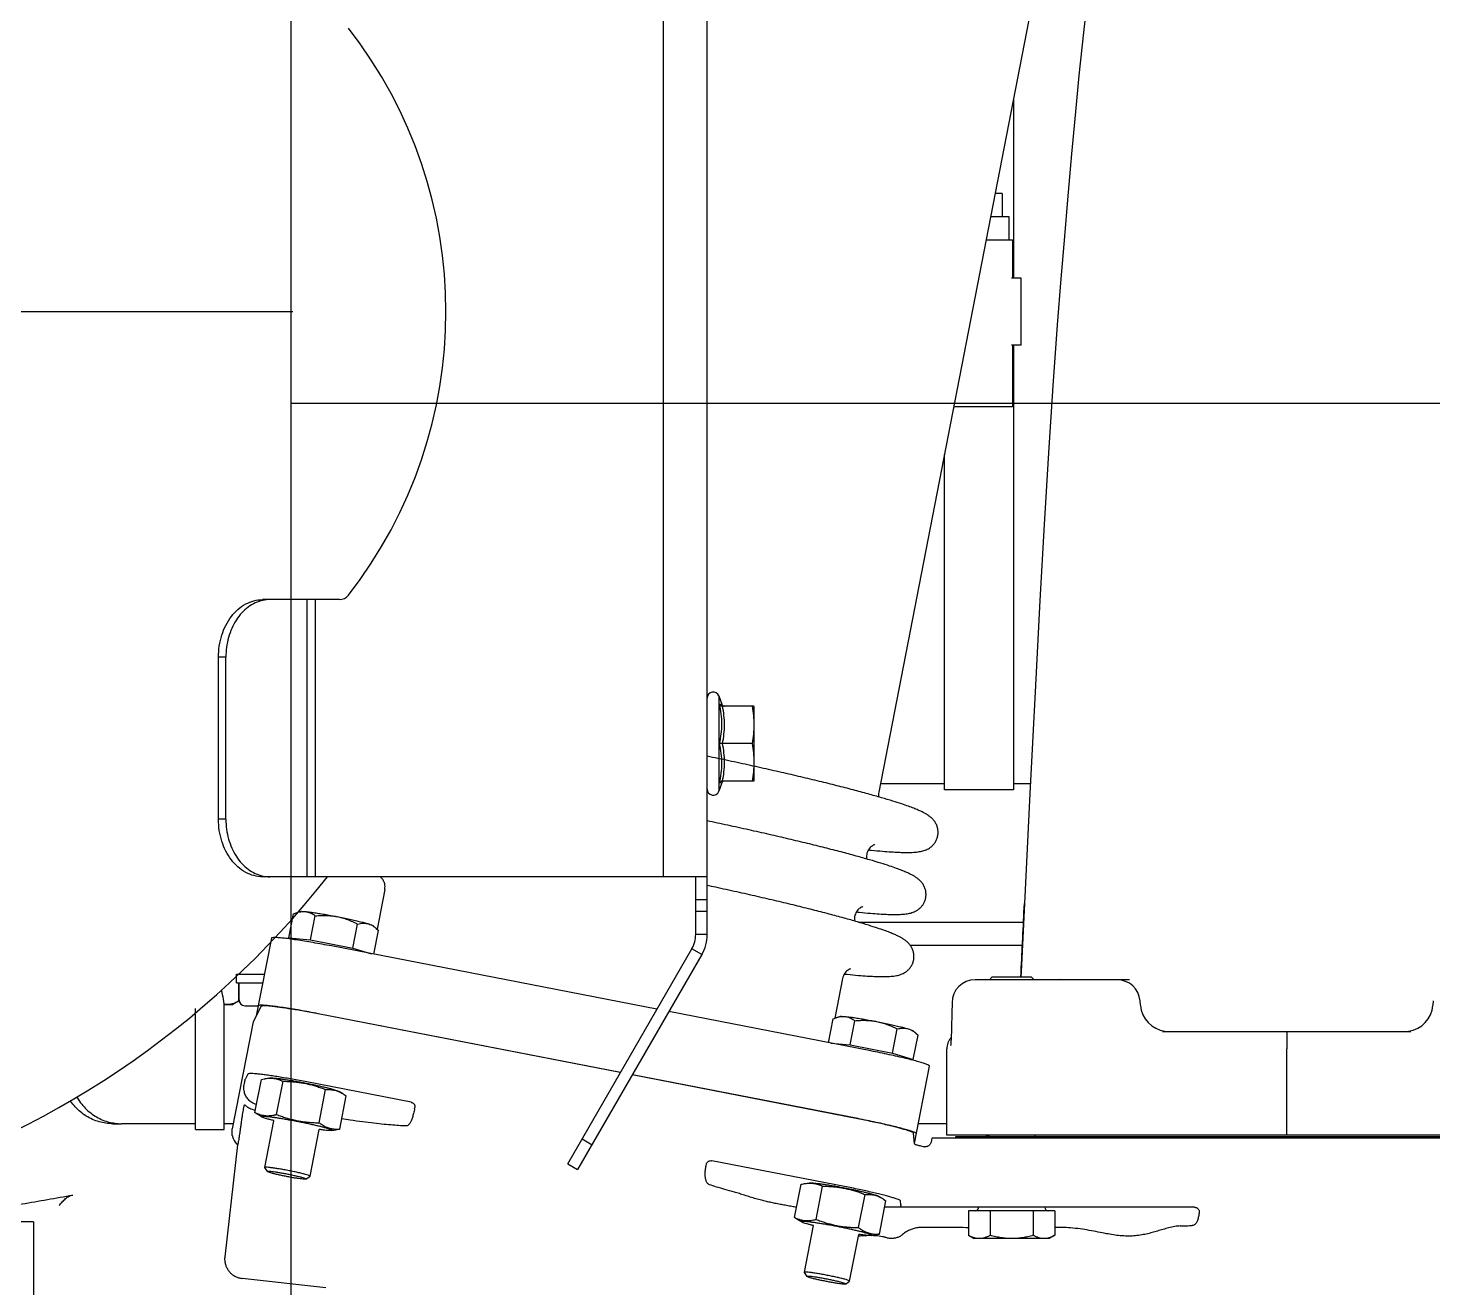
# Model space of a CAD drawing. Header units: millimetres. Extents: x 156850 to 204135, y 56350 to 74150.
# Drawn here: x 158004.4 to 158248.3, y 61328.5 to 61547.2 of the extents above; entities that cross this region are included whole.
import ezdxf

# ---------------------------------------------------------------- set-up
doc = ezdxf.new("R2010")
doc.units = ezdxf.units.MM
doc.header["$LTSCALE"] = 150
doc.linetypes.add('X-2F-PLAN$0$CENTER', pattern=[2, 1.25, -0.25, 0.25, -0.25])
doc.layers.add('-----33 Equipment', color=5, linetype='Continuous')

# ---------------------------------------------------------------- blocks, each defined once
blk = doc.blocks.new('X-2F-PLAN$0$filter_oben')
at = {"color": 0, "linetype": 'Continuous'}
for p, q in [((1854.13, 6687.09), (1854.13, 6688.38)), ((1854.13, 6688.38), (1882.26, 6688.38)), ((1882.26, 6687.09), (1882.26, 6688.38)), ((1854.13, 6687.09), (1882.26, 6687.09)), ((1844.13, 6603.5), (1844.13, 6680.72)), ((1892.26, 6667.39), (1892.26, 6680.72)), ((1892.26, 6673.04), (1844.13, 6673.04)), ((1892.26, 6671.58), (1844.13, 6671.58)), ((1794.29, 6627.73), (1793.29, 6626)), ((1794.29, 6627.73), (1831.63, 6606.17)), ((1830.63, 6604.44), (1793.29, 6626)), ((1798.62, 6625.23), (1797.62, 6623.5)), ((1844.13, 6611.11), (2040.38, 6611.11)), ((1830.63, 6604.44), (1831.63, 6606.17)), ((1834.13, 6603.5), (1834.13, 6605.5)), ((1834.13, 6605.5), (1844.13, 6605.5)), ((1838.13, 6603.5), (1838.13, 6605.5)), ((1840.13, 6603.5), (1840.13, 6605.5)), ((1834.13, 6603.5), (2050.38, 6603.5)), ((1875.53, 6601.49), (1858.99, 6601.49)), ((1860.43, 6600.96), (1858.99, 6601.49)), ((1860.43, 6600.96), (1860.41, 6601.36)), ((1860.76, 6595.4), (1860.76, 6600.84)), ((1867.26, 6595.67), (1867.26, 6600.84)), ((1873.76, 6595.4), (1873.76, 6600.84)), ((1875.53, 6601.49), (1874.09, 6600.96)), ((1874.11, 6601.36), (1874.09, 6600.96)), ((1873.76, 6595.4), (1860.76, 6595.4))]:
    blk.add_line(p, q, dxfattribs=at)
for centre, radius, start, end in [((1942.26, 6794.25), 158.75, 308.1867, 231.8133), ((1850.07, 6679.43), 5.94, 167.7899, 179.9545), ((1886.32, 6679.43), 5.94, 0.0455, 12.2101), ((1894.25, 6667.39), 1.99, 180.0271, 232.0564), ((1834.13, 6610.5), 5, 240, 270), ((1834.13, 6610.5), 7, 240, 270), ((1859.35, 6602.46), 1.04, 90, 250), ((1875.17, 6602.46), 1.04, 290, 90), ((1860.26, 6600.49), 0.5, 0, 70), ((1874.26, 6600.49), 0.5, 110, 180)]:
    blk.add_arc(centre, radius, start, end, dxfattribs=at)
blk.add_ellipse((1942.26, 6728.87), major_axis=(-35.07, 71.9), ratio=1, start_param=-4.258311, end_param=-2.932468, dxfattribs=at)
for points, start_tangent, end_tangent in [([(1844.13, 6680.72), (1844.9, 6683.65), (1847.06, 6686.14), (1850.31, 6687.8), (1854.13, 6688.38)], (0, 1), (1, 0)), ([(1882.26, 6688.38), (1886.09, 6687.8), (1889.33, 6686.14), (1891.5, 6683.65), (1892.26, 6680.72)], (1, 0), (0, -1)), ([(1854.13, 6687.09), (1850.69, 6686.62), (1847.67, 6685.28), (1845.44, 6683.21), (1844.27, 6680.68)], (-1, 0), (-0.211309, -0.977419)), ([(1892.12, 6680.68), (1890.96, 6683.21), (1888.73, 6685.28), (1885.7, 6686.62), (1882.26, 6687.09)], (-0.211309, 0.977419), (-1, 0)), ([(1860.41, 6601.36), (1863.84, 6600.96), (1867.26, 6601.36)], (0.978182, -0.207751), (0.977723, 0.209898)), ([(1860.76, 6600.84), (1860.65, 6601.16), (1860.41, 6601.36)], (0, 1), (-0.919946, 0.392044)), ([(1860.76, 6600.84), (1864.01, 6600.5), (1867.26, 6600.84)], (0.980846, -0.194784), (0.980846, 0.194785)), ([(1867.26, 6600.84), (1867.26, 6601.01), (1867.26, 6601.36)], (0.005342, 0.999986), (0.065616, 0.997845)), ([(1867.26, 6601.36), (1870.67, 6600.96), (1874.11, 6601.36)], (0.977723, -0.209898), (0.978182, 0.207751)), ([(1867.26, 6600.84), (1870.51, 6600.5), (1873.76, 6600.84)], (0.980846, -0.194784), (0.980846, 0.194784)), ([(1873.76, 6600.84), (1873.86, 6601.16), (1874.11, 6601.36)], (0.005342, 0.999986), (0.923771, 0.382946)), ([(1864.01, 6595.4), (1860.76, 6595.67)], (-1, 0), (-0.988244, 0.152882)), ([(1867.26, 6595.67), (1864.01, 6595.4)], (-0.988244, -0.152882), (-1, 0)), ([(1870.51, 6595.4), (1867.26, 6595.67)], (-1, 0), (-0.988244, 0.152882)), ([(1873.76, 6595.67), (1870.51, 6595.4)], (-0.988244, -0.152882), (-1, 0))]:
    blk.add_spline(points, degree=3, dxfattribs=dict(at, start_tangent=start_tangent, end_tangent=end_tangent))
blk = doc.blocks.new('X-2F-PLAN$0$A$C73FA2420')
at = {"color": 0, "linetype": 'X-2F-PLAN$0$CENTER', "ltscale": 4}
blk.add_line((1743.73, 1387.96), (1743.73, 1625.51), dxfattribs=at)
at = {"color": 0, "linetype": 'Continuous'}
for p, q in [((1585.73, 1432.99), (1585.73, 1461.52)), ((1585.73, 1432.99), (1493.54, 1432.99)), ((1602.73, 1419.21), (1602.73, 1417.68)), ((1602.73, 1404.87), (1602.73, 1417.68)), ((1601.73, 1404.87), (1601.73, 1399.87)), ((1601.73, 1404.87), (1622.73, 1404.87)), ((1599.07, 1397.55), (1579.65, 1399.77)), ((1600.68, 1398.46), (1600.65, 1398.45)), ((1601.73, 1399.87), (1622.73, 1399.87)), ((1620.42, 1394.85), (1601.84, 1398.46)), ((1602.73, 1398.29), (1602.73, 1399.87)), ((1623.43, 1399.9), (1623.43, 1398.37)), ((1624.01, 1397.37), (1623.43, 1398.37)), ((1574.24, 1382.23), (1575.88, 1396.76)), ((1609.5, 1396.4), (1609.7, 1396.36)), ((1611.37, 1395.76), (1610.53, 1396.18)), ((1623.23, 1396.28), (1623.23, 1393.97)), ((1627.23, 1397.37), (1624.01, 1397.37)), ((1624.23, 1397.28), (1627.23, 1397.28)), ((1627.23, 1397.73), (1627.23, 1393.18)), ((1627.23, 1397.73), (1628.73, 1397.73)), ((1628.73, 1397.73), (1628.73, 1392.89)), ((1603.9, 1393.3), (1604.27, 1393.93)), ((1604.67, 1394.52), (1610.44, 1393.4)), ((1623.13, 1393.47), (1620.42, 1394.85)), ((1634.97, 1391.68), (1621.5, 1394.3)), ((1594.41, 1392.3), (1595.13, 1392.79)), ((1594.41, 1392.3), (1594.42, 1392.3)), ((1595.13, 1392.79), (1595.15, 1392.8)), ((1595.15, 1392.8), (1603.27, 1391.22)), ((1604.34, 1390.76), (1610.11, 1389.64)), ((1610.58, 1392.7), (1610.69, 1391.98)), ((1634.99, 1388.63), (1634.66, 1384.87)), ((1634.71, 1387.71), (1634.99, 1388.63)), ((1634.99, 1388.63), (1639.17, 1387.81)), ((1606.47, 1367.41), (1610.05, 1385.83)), ((1639.17, 1387.81), (1639.35, 1387.34)), ((1639.35, 1387.34), (1639.58, 1386.67)), ((1593.12, 1385.69), (1593.61, 1384.96)), ((1593.13, 1385.68), (1593.12, 1385.69)), ((1593.62, 1384.95), (1593.61, 1384.96)), ((1593.62, 1384.95), (1601.74, 1383.37)), ((1602.91, 1383.39), (1608.68, 1382.27)), ((1611.61, 1331.07), (1621.81, 1383.54)), ((1611.64, 1331.05), (1621.84, 1383.54)), ((1634.66, 1384.87), (1633.23, 1377.5)), ((1634.66, 1384.87), (1638.84, 1384.05)), ((1601.55, 1381.2), (1601.66, 1380.48)), ((1622.61, 1324.72), (1633.6, 1381.25)), ((1601.8, 1379.79), (1607.57, 1378.66)), ((1607.97, 1379.26), (1608.34, 1379.88)), ((1633.23, 1377.5), (1632.24, 1374.27)), ((1633.23, 1377.5), (1637.41, 1376.69)), ((1632.16, 1373.88), (1636.31, 1373.08)), ((1636.65, 1373.45), (1637.11, 1373.98)), ((1636.66, 1373.45), (1636.31, 1373.08)), ((1643.42, 1371.98), (1636.53, 1373.32)), ((1605.33, 1366.8), (1605.53, 1366.76)), ((1603.59, 1289.84), (1611.21, 1328.99)), ((1603.62, 1289.83), (1611.23, 1328.98)), ((1615.38, 1287.55), (1622.2, 1322.64)), ((1591.84, 1292.12), (1596.31, 1315.15)), ((1595.49, 1316.17), (1595.69, 1316.13)), ((1586.45, 1300.81), (1592.22, 1299.69)), ((1576.19, 1298.6), (1576.92, 1299.09)), ((1576.19, 1298.6), (1576.2, 1298.6)), ((1576.92, 1299.09), (1576.94, 1299.09)), ((1576.94, 1299.09), (1585.05, 1297.52)), ((1585.69, 1299.59), (1586.06, 1300.22)), ((1592.37, 1298.99), (1592.48, 1298.27)), ((1586.13, 1297.06), (1591.9, 1295.93)), ((1616.74, 1294.52), (1616.45, 1291.16)), ((1616.81, 1294.91), (1620.96, 1294.11)), ((1620.96, 1294.11), (1621.14, 1293.63)), ((1627.97, 1292.46), (1621.07, 1293.8)), ((1621.14, 1293.64), (1621.37, 1292.97)), ((1574.91, 1291.98), (1575.4, 1291.25)), ((1574.92, 1291.97), (1574.91, 1291.98)), ((1575.41, 1291.24), (1575.4, 1291.25)), ((1575.41, 1291.24), (1583.52, 1289.66)), ((1616.45, 1291.16), (1615.01, 1283.79)), ((1616.45, 1291.16), (1620.63, 1290.35)), ((1584.7, 1289.69), (1590.46, 1288.57)), ((1637.73, 1289.72), (1637.73, 1261.04)), ((1583.34, 1287.5), (1583.45, 1286.78)), ((1583.59, 1286.08), (1589.36, 1284.96)), ((1589.75, 1285.55), (1590.12, 1286.18)), ((2086.51, 1203.33), (1660.3, 1286.18)), ((1661.73, 1274.78), (1661.73, 1285.9)), ((1588.24, 1231.36), (1588.24, 1285.18)), ((1615.01, 1283.79), (1613.91, 1280.19)), ((1615.01, 1283.79), (1619.2, 1282.98)), ((1588.64, 1282.36), (1589.34, 1282.42)), ((1613.91, 1280.19), (1613.99, 1281.14)), ((1599.25, 1279.98), (1601.1, 1280.14)), ((1599.28, 1279.98), (1612.75, 1277.36)), ((1602.73, 1274.36), (1602.73, 1279.31)), ((1613.91, 1280.19), (1618.09, 1279.37)), ((1618.44, 1279.75), (1618.09, 1279.37)), ((1618.44, 1279.74), (1618.9, 1280.28)), ((1633.73, 1280.74), (1633.73, 1261.23)), ((1600.24, 1276.97), (1599.53, 1277.11)), ((1600.24, 1156.3), (1600.24, 1276.97)), ((1600.73, 1156.34), (1600.73, 1274.36)), ((1600.73, 1274.36), (1615.73, 1274.36)), ((1618.14, 1273.6), (1617.7, 1273.62)), ((1618.62, 1273.58), (1618.14, 1273.6)), ((1660.73, 1262.78), (1660.73, 1274.78)), ((1660.73, 1274.78), (1718.96, 1274.78)), ((1600.46, 1272.86), (1600.24, 1272.86)), ((1600.46, 1157.86), (1600.46, 1272.86)), ((1619.15, 1273.57), (1618.62, 1273.58)), ((1619.73, 1273.55), (1619.15, 1273.57)), ((1620.34, 1273.53), (1619.73, 1273.55)), ((1621, 1273.52), (1620.34, 1273.53)), ((1622.04, 1273.49), (1621, 1273.52)), ((1623.63, 1273.46), (1622.04, 1273.49)), ((1623.72, 1273.46), (1623.63, 1273.46)), ((1623.74, 1273.46), (1623.72, 1273.46)), ((1727.23, 1262.98), (1727.23, 1273.17)), ((1583.37, 1270.6), (1582.79, 1269.59)), ((1582.79, 1256.59), (1582.79, 1269.59)), ((1587.64, 1270.6), (1583.37, 1270.6)), ((1587.64, 1255.59), (1587.64, 1270.6)), ((1627.73, 1242.66), (1627.73, 1269.46)), ((1587.64, 1266.84), (1583.37, 1266.84)), ((1600.73, 1267.09), (1600.46, 1267.09)), ((1628.24, 1266.47), (1627.73, 1266.97)), ((1628.24, 1266.47), (1628.24, 1259.72)), ((1756.23, 1267.53), (1756.23, 1262.98)), ((1760.23, 1266.75), (1760.23, 1263.58)), ((1764.23, 1264.78), (1760.23, 1264.78)), ((1764.23, 1264.78), (1764.23, 1265.98)), ((1737.93, 1262.78), (1660.73, 1262.78)), ((1661.73, 1259.87), (1661.73, 1262.78)), ((1737.93, 1262.98), (1727.23, 1262.98)), ((1737.93, 1261.43), (1737.93, 1263.13)), ((1749.53, 1261.43), (1749.53, 1263.13)), ((1756.23, 1262.98), (1749.53, 1262.98)), ((1780.69, 1262.78), (1749.53, 1262.78)), ((1760.23, 1263.58), (1756.23, 1263.58)), ((1587.64, 1259.34), (1583.37, 1259.34)), ((1600.73, 1259.09), (1600.46, 1259.09)), ((1628.24, 1259.72), (1627.73, 1259.21)), ((1640.99, 1260.89), (1640.99, 1260.89)), ((1583.37, 1255.59), (1582.79, 1256.59)), ((1587.64, 1255.59), (1583.37, 1255.59)), ((1623.3, 1240.74), (1624.08, 1240.81)), ((1618.73, 1236.9), (1618.73, 1193.78)), ((1600.73, 1215.34), (1615.73, 1215.34)), ((1624.08, 1189.87), (1623.3, 1189.94))]:
    blk.add_line(p, q, dxfattribs=at)
for points in [[(1600.65, 1398.45), (1600.51, 1398.42), (1600.18, 1398.31), (1599.85, 1398.16), (1599.52, 1397.97), (1599.22, 1397.72), (1599.06, 1397.56)], [(1617.7, 1273.62), (1617.32, 1273.63), (1617.15, 1273.64), (1616.99, 1273.65), (1616.85, 1273.66), (1616.72, 1273.67), (1616.61, 1273.68), (1616.51, 1273.68), (1616.43, 1273.69), (1616.38, 1273.69), (1616.34, 1273.7), (1616.33, 1273.7)], [(1640.99, 1260.89), (1635.03, 1261.17), (1629.1, 1261.46), (1628.24, 1261.5)], [(1693.57, 1258.21), (1677.72, 1259.05), (1660.09, 1259.95), (1640.99, 1260.89)], [(1741.46, 1255.18), (1730.87, 1255.93), (1719.25, 1256.71), (1706.77, 1257.47), (1693.57, 1258.21)], [(1627.75, 1254.64), (1627.78, 1254.6), (1627.77, 1254.62), (1627.74, 1254.71), (1627.73, 1254.81)], [(1763.18, 1253.41), (1756.76, 1253.95), (1749.43, 1254.57), (1741.46, 1255.18)], [(1784.73, 1251.41), (1778.41, 1252.02), (1771.15, 1252.71), (1763.18, 1253.41)], [(1804.73, 1249.23), (1798.93, 1249.9), (1792.18, 1250.65), (1784.73, 1251.41)]]:
    blk.add_lwpolyline(points, dxfattribs=at)
for centre, radius, start, end in [((1622.73, 1410.87), 11, 270, 286.8177), ((1624.23, 1396.28), 1, 90, 180), ((1623.73, 1269.46), 4, 0, 89.8649), ((1588.24, 1269.44), 0.6, 180, 270), ((1603.36, 1268.36), 2.9, 180, 202.6199), ((1599.76, 1266.86), 1, 13.4186, 22.6199), ((1588.24, 1256.74), 0.6, 90, 180), ((1623.73, 1244.79), 4, 275, 360), ((1623.73, 1235.76), 5, 95, 171.6352), ((1623.73, 1194.92), 5, 188.3649, 265)]:
    blk.add_arc(centre, radius, start, end, dxfattribs=at)
for points, start_tangent, end_tangent in [([(1585.73, 1452.57), (1587.25, 1443.86), (1588.81, 1434.96), (1590.35, 1426.18)], (0.171631, -0.985161), (0.173242, -0.984879)), ([(1588.52, 1428.54), (1588.84, 1428.27), (1589.16, 1427.99), (1589.46, 1427.71), (1589.73, 1427.42), (1589.96, 1427.12), (1590.14, 1426.82), (1590.27, 1426.51), (1590.35, 1426.18)], (0.767704, -0.640804), (0.173262, -0.984876)), ([(1602.87, 1419.18), (1602.82, 1418.88), (1602.73, 1417.68)], (-0.175726, -0.984439), (0, -1)), ([(1579.65, 1399.77), (1579.04, 1399.78), (1578.46, 1399.69), (1577.9, 1399.5), (1577.38, 1399.22), (1576.92, 1398.85), (1576.53, 1398.41), (1576.22, 1397.91), (1576, 1397.36), (1575.88, 1396.76)], (-0.993919, 0.110111), (-0.115015, -0.993364)), ([(1600.68, 1398.46), (1600.96, 1398.5), (1601.4, 1398.51), (1601.82, 1398.47)], (0.980041, 0.198796), (0.983006, -0.183576)), ([(1601.82, 1398.47), (1601.84, 1398.46)], (0.983006, -0.183576), (0.981969, -0.189044)), ([(1623.44, 1399.23), (1623.5, 1399.84), (1623.52, 1399.9)], (0, 1), (0.227762, 0.973717)), ([(1623.56, 1398.4), (1623.5, 1398.62), (1623.44, 1399.23)], (-0.27381, 0.961784), (0, 1)), ([(1624.01, 1397.37), (1623.7, 1398), (1623.56, 1398.4)], (-0.49849, 0.866895), (-0.27381, 0.961784)), ([(1602.19, 1397.03), (1601.54, 1397.12), (1600.95, 1397.2), (1600.43, 1397.28), (1599.98, 1397.35), (1599.61, 1397.42), (1599.33, 1397.47), (1599.15, 1397.52), (1599.07, 1397.55)], (-0.991474, 0.130302), (-0.747726, 0.664008)), ([(1605.94, 1396.4), (1605.84, 1396.44), (1605.63, 1396.5), (1605.3, 1396.56), (1604.86, 1396.64), (1604.32, 1396.73), (1603.69, 1396.82), (1602.97, 1396.92), (1602.19, 1397.03)], (-0.727912, 0.68567), (-0.991474, 0.130301)), ([(1606, 1396.34), (1605.91, 1396.18), (1605.78, 1396.01), (1605.61, 1395.76), (1605.42, 1395.43), (1605.24, 1394.99), (1605.12, 1394.47)], (0.729343, -0.684148), (-0.146354, -0.989232)), ([(1605.94, 1396.4), (1606, 1396.34)], (0.727741, -0.685852), (0.729285, -0.68421)), ([(1606.06, 1394.25), (1606.08, 1394.31), (1606.23, 1394.71), (1606.43, 1395.08), (1606.67, 1395.4), (1606.93, 1395.67), (1607.21, 1395.9), (1607.53, 1396.1), (1607.87, 1396.26), (1608.26, 1396.37), (1608.67, 1396.44), (1609.09, 1396.45), (1609.5, 1396.4)], (0.25968, 0.965695), (0.981627, -0.190809)), ([(1609.7, 1396.36), (1609.88, 1396.33), (1610.04, 1396.29), (1610.2, 1396.26), (1610.33, 1396.23), (1610.43, 1396.21), (1610.53, 1396.18)], (0.981627, -0.190809), (0.891352, -0.453312)), ([(1610.05, 1385.83), (1610.29, 1387.1), (1610.52, 1388.35), (1610.73, 1389.55), (1610.92, 1390.7), (1611.08, 1391.77), (1611.22, 1392.74), (1611.32, 1393.6), (1611.4, 1394.33), (1611.44, 1394.92), (1611.45, 1395.36), (1611.43, 1395.64), (1611.37, 1395.76)], (0.190809, 0.981627), (-0.891352, 0.453312)), ([(1603.26, 1391.22), (1603.29, 1391.31), (1603.45, 1391.92), (1603.59, 1392.44), (1603.72, 1392.85), (1603.83, 1393.15), (1603.9, 1393.3)], (0.24037, 0.970681), (0.511232, 0.859443)), ([(1603.98, 1393.37), (1604.02, 1393.3), (1604.04, 1393.11), (1604.03, 1392.79), (1603.99, 1392.36), (1603.94, 1391.83), (1603.85, 1391.2), (1603.84, 1391.11)], (0.981627, -0.190809), (-0.140757, -0.990044)), ([(1603.9, 1393.3), (1603.92, 1393.32), (1603.98, 1393.37)], (0.511232, 0.859443), (0.981627, -0.190809)), ([(1604.4, 1393.87), (1604.35, 1393.72), (1604.24, 1393.32), (1604.17, 1392.92), (1604.13, 1392.5), (1604.14, 1392.08), (1604.17, 1391.65), (1604.24, 1391.21), (1604.28, 1391.02)], (-0.328224, -0.9446), (0.213746, -0.976889)), ([(1604.27, 1393.92), (1604.41, 1394.14), (1604.67, 1394.52)], (0.511119, 0.85951), (0.589591, 0.807702)), ([(1604.67, 1394.52), (1604.49, 1394.12), (1604.4, 1393.87)], (-0.429609, -0.903015), (-0.328224, -0.9446)), ([(1605.12, 1394.47), (1605.2, 1394.42)], (0.84033, -0.542076), (0.836354, -0.548189)), ([(1610.44, 1393.4), (1610.54, 1392.95), (1610.58, 1392.69)], (0.244089, -0.969753), (0.151923, -0.988392)), ([(1621.81, 1383.54), (1622.05, 1384.81), (1622.28, 1386.06), (1622.49, 1387.27), (1622.67, 1388.42), (1622.84, 1389.49), (1622.97, 1390.46), (1623.08, 1391.31), (1623.16, 1392.04), (1623.2, 1392.63), (1623.21, 1393.07), (1623.18, 1393.35), (1623.13, 1393.47)], (0.190809, 0.981627), (-0.891352, 0.453312)), ([(1621.84, 1383.54), (1622.14, 1385.15), (1622.43, 1386.73), (1622.68, 1388.23), (1622.9, 1389.62), (1623.07, 1390.86), (1623.2, 1391.93), (1623.28, 1392.79), (1623.31, 1393.42)], (0.190809, 0.981627), (0.008625, 0.999963)), ([(1623.31, 1393.48), (1623.29, 1393.82), (1623.21, 1393.97)], (-0.004141, 0.999991), (-0.981627, 0.190809)), ([(1623.31, 1393.42), (1623.31, 1393.48)], (0.008625, 0.999963), (-0.004141, 0.999991)), ([(1593.12, 1385.69), (1593.1, 1385.77), (1593.11, 1386.02), (1593.15, 1386.43), (1593.22, 1386.96), (1593.31, 1387.59), (1593.43, 1388.29), (1593.57, 1389.03), (1593.72, 1389.77), (1593.87, 1390.46), (1594.02, 1391.09), (1594.15, 1391.61), (1594.27, 1391.99), (1594.36, 1392.23), (1594.4, 1392.3)], (-0.755198, 0.655497), (0.945761, 0.324864)), ([(1593.13, 1385.68), (1593.19, 1385.75), (1593.28, 1385.99), (1593.4, 1386.38), (1593.53, 1386.9), (1593.68, 1387.52), (1593.83, 1388.22), (1593.98, 1388.95), (1594.12, 1389.69), (1594.24, 1390.39), (1594.33, 1391.03), (1594.4, 1391.56), (1594.44, 1391.96), (1594.45, 1392.21), (1594.42, 1392.3)], (0.981627, -0.190809), (-0.981627, 0.190809)), ([(1593.7, 1385.03), (1593.8, 1385.31), (1593.94, 1385.77), (1594.1, 1386.39), (1594.27, 1387.13), (1594.45, 1387.95), (1594.63, 1388.83), (1594.79, 1389.7), (1594.93, 1390.53), (1595.05, 1391.28), (1595.13, 1391.91), (1595.18, 1392.39), (1595.18, 1392.69)], (0.350599, 0.936526), (0.025759, 0.999668)), ([(1595.18, 1392.69), (1595.15, 1392.8)], (0.025759, 0.999668), (-0.981627, 0.190809)), ([(1603.84, 1391.11), (1603.75, 1390.5), (1603.63, 1389.72), (1603.48, 1388.9), (1603.33, 1388.04), (1603.16, 1387.17), (1602.99, 1386.29), (1602.81, 1385.44), (1602.63, 1384.62), (1602.46, 1383.86), (1602.31, 1383.26)], (-0.140757, -0.990044), (-0.24037, -0.970681)), ([(1604.34, 1390.76), (1604.04, 1389.96), (1603.78, 1389.16), (1603.55, 1388.36), (1603.35, 1387.55), (1603.19, 1386.74), (1603.07, 1385.92), (1602.99, 1385.09), (1602.93, 1384.25), (1602.91, 1383.39)], (-0.363174, -0.931721), (-0.012299, -0.999924)), ([(1604.28, 1391.02), (1604.34, 1390.76)], (0.213746, -0.976889), (0.244089, -0.969753)), ([(1610.65, 1391.98), (1610.64, 1391.66), (1610.61, 1391.24), (1610.54, 1390.84), (1610.43, 1390.44)], (0.025785, -0.999668), (-0.301467, -0.953477)), ([(1610.69, 1391.98), (1610.7, 1391.81), (1610.69, 1391.5), (1610.66, 1391.07), (1610.6, 1390.53), (1610.52, 1389.91), (1610.5, 1389.82)], (0.152054, -0.988372), (-0.140757, -0.990044)), ([(1610.58, 1392.69), (1610.61, 1392.51), (1610.64, 1392.08), (1610.65, 1391.98)], (0.151923, -0.988392), (0.025785, -0.999668)), ([(1634.84, 1388.65), (1634.96, 1389.64), (1635.04, 1390.5), (1635.07, 1391.14), (1635.04, 1391.53), (1634.97, 1391.68)], (0.129312, 0.991604), (-0.981627, 0.190809)), ([(1610.11, 1389.64), (1610.09, 1388.78), (1610.03, 1387.94), (1609.95, 1387.11), (1609.83, 1386.29), (1609.67, 1385.48), (1609.47, 1384.67), (1609.24, 1383.88), (1608.98, 1383.08), (1608.68, 1382.27)], (-0.012299, -0.999924), (-0.363174, -0.931721)), ([(1610.5, 1389.82), (1610.41, 1389.2), (1610.29, 1388.43), (1610.15, 1387.6), (1609.99, 1386.75), (1609.83, 1385.87), (1609.65, 1385), (1609.48, 1384.15), (1609.3, 1383.33), (1609.12, 1382.57), (1608.98, 1381.96)], (-0.140757, -0.990044), (-0.24037, -0.970681)), ([(1610.35, 1390.21), (1610.28, 1390.04), (1610.11, 1389.64)], (-0.342303, -0.93959), (-0.429609, -0.903015)), ([(1610.39, 1390.33), (1610.35, 1390.21)], (-0.320634, -0.947203), (-0.342303, -0.93959)), ([(1610.43, 1390.44), (1610.39, 1390.33)], (-0.301467, -0.953477), (-0.320634, -0.947203)), ([(1633.6, 1381.25), (1633.9, 1382.87), (1634.18, 1384.44), (1634.44, 1385.94), (1634.65, 1387.33), (1634.83, 1388.58)], (0.190809, 0.981627), (0.130467, 0.991453)), ([(1634.83, 1388.58), (1634.84, 1388.65)], (0.130467, 0.991453), (0.129312, 0.991604)), ([(1639.58, 1385.82), (1639.51, 1385.18), (1639.4, 1384.38), (1639.26, 1383.46), (1639.1, 1382.45), (1638.9, 1381.36), (1638.7, 1380.26)], (-0.08653, -0.996249), (-0.190809, -0.981627)), ([(1639.58, 1385.82), (1639.5, 1385.37), (1639.35, 1384.93), (1639.13, 1384.49), (1638.84, 1384.05)], (-0.08653, -0.996249), (-0.590586, -0.806975)), ([(1639.35, 1387.34), (1639.37, 1387.28), (1639.51, 1386.78), (1639.58, 1386.29), (1639.58, 1385.82)], (0.322803, -0.946466), (-0.08653, -0.996249)), ([(1639.58, 1386.67), (1639.6, 1386.61), (1639.61, 1386.31), (1639.58, 1385.82)], (0.327627, -0.944807), (-0.08653, -0.996249)), ([(1593.62, 1384.95), (1593.7, 1385.03)], (0.981627, -0.190809), (0.350599, 0.936526)), ([(1602.91, 1383.39), (1602.75, 1383.17)], (-0.589591, -0.807702), (-0.564131, -0.825685)), ([(1638.84, 1384.05), (1638.9, 1383.06), (1638.9, 1382.1), (1638.84, 1381.17), (1638.7, 1380.26)], (0.088436, -0.996082), (-0.190809, -0.981627)), ([(1601.55, 1381.2), (1601.54, 1381.37), (1601.55, 1381.69), (1601.58, 1382.12), (1601.64, 1382.65), (1601.73, 1383.28), (1601.74, 1383.37)], (-0.152054, 0.988372), (0.140757, 0.990044)), ([(1601.6, 1381.1), (1601.56, 1381.18), (1601.55, 1381.2)], (-0.981627, 0.190809), (-0.152054, 0.988372)), ([(1602.31, 1383.26), (1602.29, 1383.17), (1602.13, 1382.56), (1601.99, 1382.04), (1601.86, 1381.63), (1601.75, 1381.33), (1601.66, 1381.16), (1601.6, 1381.1)], (-0.24037, -0.970681), (-0.981627, 0.190809)), ([(1602.75, 1383.17), (1602.65, 1383.01), (1602.42, 1382.63), (1602.22, 1382.25), (1602.06, 1381.86), (1601.94, 1381.46), (1601.86, 1381.05), (1601.81, 1380.64), (1601.79, 1380.22), (1601.8, 1379.79)], (-0.564131, -0.825685), (0.060052, -0.998195)), ([(1608.68, 1381.52), (1608.67, 1381.42), (1608.62, 1381), (1608.54, 1380.6), (1608.42, 1380.2), (1608.3, 1379.9)], (-0.057542, -0.998343), (-0.39839, -0.917216)), ([(1608.98, 1381.96), (1608.95, 1381.87), (1608.8, 1381.26), (1608.65, 1380.74), (1608.52, 1380.33), (1608.41, 1380.04), (1608.34, 1379.88)], (-0.24037, -0.970681), (-0.511232, -0.859443)), ([(1608.68, 1382.27), (1608.69, 1381.84), (1608.69, 1381.65)], (0.060052, -0.998195), (-0.034599, -0.999401)), ([(1608.69, 1381.65), (1608.68, 1381.52)], (-0.034599, -0.999401), (-0.057542, -0.998343)), ([(1601.8, 1379.79), (1601.7, 1380.24), (1601.66, 1380.49)], (-0.244089, 0.969753), (-0.151923, 0.988392)), ([(1602.37, 1368.2), (1602.4, 1369.26), (1602.49, 1370.56), (1602.63, 1372.1), (1602.82, 1373.86), (1603.06, 1375.82), (1603.36, 1377.98), (1603.57, 1379.44)], (0.004733, 0.999989), (0.145099, 0.989417)), ([(1607.97, 1379.27), (1607.83, 1379.04), (1607.57, 1378.66)], (-0.511119, -0.85951), (-0.589591, -0.807702)), ([(1608.26, 1379.81), (1608.06, 1379.43), (1607.97, 1379.27)], (-0.416538, -0.909118), (-0.511119, -0.85951)), ([(1608.3, 1379.9), (1608.26, 1379.81)], (-0.39839, -0.917216), (-0.416538, -0.909118)), ([(1638.7, 1380.26), (1638.48, 1379.36), (1638.2, 1378.48), (1637.84, 1377.59), (1637.41, 1376.69)], (-0.190809, -0.981627), (-0.455135, -0.890422)), ([(1638.7, 1380.26), (1638.47, 1379.15), (1638.25, 1378.08), (1638.02, 1377.08), (1637.81, 1376.18), (1637.61, 1375.4), (1637.43, 1374.77)], (-0.190809, -0.981627), (-0.292972, -0.956121)), ([(1637.41, 1376.69), (1637.51, 1376.18), (1637.55, 1375.69), (1637.53, 1375.22), (1637.43, 1374.77)], (0.245284, -0.969451), (-0.292972, -0.956121)), ([(1637.43, 1374.77), (1637.25, 1374.34), (1637.01, 1373.91), (1636.69, 1373.49), (1636.66, 1373.45)], (-0.292972, -0.956121), (-0.65385, -0.756624)), ([(1637.43, 1374.77), (1637.27, 1374.31), (1637.15, 1374.04), (1637.11, 1373.98)], (-0.292972, -0.956121), (-0.657701, -0.753279)), ([(1643.42, 1371.98), (1643.92, 1371.93), (1644.37, 1371.99), (1644.77, 1372.12), (1645.09, 1372.28), (1645.31, 1372.45), (1645.45, 1372.59), (1645.51, 1372.65)], (0.981627, -0.190809), (0.643088, 0.765792)), ([(1605.33, 1366.8), (1604.94, 1366.88), (1604.54, 1366.98), (1604.16, 1367.08), (1603.82, 1367.19), (1603.51, 1367.3), (1603.25, 1367.41), (1603.01, 1367.53), (1602.8, 1367.65), (1602.62, 1367.78), (1602.48, 1367.92), (1602.4, 1368.07), (1602.37, 1368.2)], (-0.981627, 0.190809), (0.004733, 0.999989)), ([(1606.47, 1367.41), (1606.41, 1367.23), (1606.32, 1367.07), (1606.2, 1366.94), (1606.05, 1366.84), (1605.88, 1366.77), (1605.71, 1366.75), (1605.53, 1366.76)], (-0.190809, -0.981627), (-0.981627, 0.190809)), ([(1590.86, 1311.26), (1591.32, 1312.91), (1591.75, 1314.36), (1592.15, 1315.59)], (0.26231, 0.964984), (0.317941, 0.94811)), ([(1592.15, 1315.59), (1592.23, 1315.76), (1592.37, 1315.91), (1592.56, 1316.05), (1592.79, 1316.15), (1593.04, 1316.22), (1593.31, 1316.28), (1593.6, 1316.31), (1593.93, 1316.32), (1594.29, 1316.32), (1594.69, 1316.29), (1595.09, 1316.24), (1595.49, 1316.17)], (0.317941, 0.94811), (0.981627, -0.190809)), ([(1595.69, 1316.13), (1595.86, 1316.08), (1596.01, 1315.99), (1596.14, 1315.86), (1596.24, 1315.71), (1596.3, 1315.53), (1596.33, 1315.35), (1596.31, 1315.15)], (0.981627, -0.190809), (-0.190809, -0.981627)), ([(1589.44, 1306.54), (1589.71, 1307.53), (1590.01, 1308.52), (1590.31, 1309.48), (1590.61, 1310.4), (1590.86, 1311.26)], (0.24965, 0.968336), (0.26231, 0.964984)), ([(1588.21, 1300.47), (1588.36, 1301.27), (1588.53, 1302.2), (1588.7, 1303.1), (1588.87, 1303.99), (1589.05, 1304.86), (1589.24, 1305.71), (1589.44, 1306.54)], (0.192723, 0.981253), (0.249658, 0.968334)), ([(1586.05, 1300.21), (1586.19, 1300.43), (1586.45, 1300.81)], (0.511119, 0.85951), (0.589591, 0.807702)), ([(1586.45, 1300.81), (1586.28, 1300.42), (1586.19, 1300.16)], (-0.429609, -0.903015), (-0.328224, -0.9446)), ([(1574.9, 1291.98), (1574.89, 1292.07), (1574.89, 1292.32), (1574.93, 1292.72), (1575, 1293.25), (1575.1, 1293.88), (1575.22, 1294.59), (1575.36, 1295.33), (1575.51, 1296.06), (1575.66, 1296.76), (1575.8, 1297.38), (1575.94, 1297.9), (1576.05, 1298.29), (1576.14, 1298.53), (1576.19, 1298.6)], (-0.755198, 0.655497), (0.945761, 0.324864)), ([(1574.92, 1291.97), (1574.98, 1292.05), (1575.07, 1292.28), (1575.18, 1292.67), (1575.32, 1293.19), (1575.46, 1293.81), (1575.61, 1294.51), (1575.76, 1295.25), (1575.9, 1295.99), (1576.02, 1296.69), (1576.12, 1297.32), (1576.19, 1297.85), (1576.23, 1298.25), (1576.23, 1298.51), (1576.2, 1298.6)], (0.981627, -0.190809), (-0.981627, 0.190809)), ([(1575.48, 1291.33), (1575.59, 1291.61), (1575.73, 1292.07), (1575.88, 1292.68), (1576.06, 1293.42), (1576.24, 1294.25), (1576.41, 1295.12), (1576.58, 1296), (1576.72, 1296.83), (1576.84, 1297.58), (1576.92, 1298.21), (1576.96, 1298.68), (1576.97, 1298.98)], (0.350599, 0.936526), (0.025759, 0.999668)), ([(1576.97, 1298.98), (1576.94, 1299.09)], (0.025759, 0.999668), (-0.981627, 0.190809)), ([(1585.05, 1297.52), (1585.07, 1297.61), (1585.23, 1298.22), (1585.38, 1298.73), (1585.5, 1299.15), (1585.61, 1299.44), (1585.69, 1299.59)], (0.24037, 0.970681), (0.511232, 0.859443)), ([(1585.77, 1299.67), (1585.81, 1299.6), (1585.82, 1299.4), (1585.81, 1299.08), (1585.78, 1298.66), (1585.72, 1298.12), (1585.64, 1297.5), (1585.63, 1297.4)], (0.981627, -0.190809), (-0.140757, -0.990044)), ([(1585.69, 1299.59), (1585.7, 1299.62), (1585.77, 1299.67)], (0.511232, 0.859443), (0.981627, -0.190809)), ([(1586.19, 1300.16), (1586.14, 1300.02), (1586.03, 1299.62), (1585.96, 1299.21), (1585.92, 1298.8), (1585.92, 1298.37), (1585.96, 1297.95), (1586.03, 1297.51), (1586.07, 1297.32)], (-0.328224, -0.9446), (0.213746, -0.976889)), ([(1592.43, 1298.27), (1592.43, 1297.95), (1592.39, 1297.54), (1592.32, 1297.13), (1592.21, 1296.73)], (0.025785, -0.999668), (-0.301467, -0.953477)), ([(1592.22, 1299.69), (1592.32, 1299.24), (1592.37, 1298.98)], (0.244089, -0.969753), (0.151923, -0.988392)), ([(1592.48, 1298.27), (1592.49, 1298.11), (1592.48, 1297.79), (1592.44, 1297.36), (1592.38, 1296.83), (1592.3, 1296.2), (1592.29, 1296.11)], (0.152054, -0.988372), (-0.140757, -0.990044)), ([(1592.37, 1298.98), (1592.39, 1298.8), (1592.43, 1298.38), (1592.43, 1298.27)], (0.151923, -0.988392), (0.025785, -0.999668)), ([(1585.63, 1297.4), (1585.53, 1296.79), (1585.41, 1296.02), (1585.27, 1295.19), (1585.12, 1294.34), (1584.95, 1293.46), (1584.78, 1292.59), (1584.6, 1291.74), (1584.42, 1290.92), (1584.24, 1290.16), (1584.1, 1289.55)], (-0.140757, -0.990044), (-0.24037, -0.970681)), ([(1586.13, 1297.06), (1585.83, 1296.25), (1585.56, 1295.45), (1585.33, 1294.65), (1585.14, 1293.85), (1584.98, 1293.03), (1584.86, 1292.21), (1584.77, 1291.39), (1584.72, 1290.55), (1584.7, 1289.69)], (-0.363174, -0.931721), (-0.012299, -0.999924)), ([(1586.07, 1297.32), (1586.13, 1297.06)], (0.213746, -0.976889), (0.244089, -0.969753)), ([(1591.9, 1295.93), (1591.87, 1295.08), (1591.82, 1294.24), (1591.73, 1293.41), (1591.61, 1292.59), (1591.45, 1291.77), (1591.26, 1290.97), (1591.03, 1290.17), (1590.76, 1289.37), (1590.46, 1288.57)], (-0.012299, -0.999924), (-0.363174, -0.931721)), ([(1592.29, 1296.11), (1592.2, 1295.49), (1592.07, 1294.72), (1591.93, 1293.9), (1591.78, 1293.04), (1591.61, 1292.17), (1591.44, 1291.29), (1591.26, 1290.44), (1591.08, 1289.62), (1590.91, 1288.86), (1590.76, 1288.26)], (-0.140757, -0.990044), (-0.24037, -0.970681)), ([(1592.14, 1296.51), (1592.07, 1296.33), (1591.9, 1295.93)], (-0.342303, -0.93959), (-0.429609, -0.903015)), ([(1592.18, 1296.63), (1592.14, 1296.51)], (-0.320634, -0.947203), (-0.342303, -0.93959)), ([(1592.21, 1296.73), (1592.18, 1296.63)], (-0.301467, -0.953477), (-0.320634, -0.947203)), ([(1621.14, 1293.63), (1621.16, 1293.58), (1621.3, 1293.07), (1621.36, 1292.59), (1621.36, 1292.12)], (0.322803, -0.946466), (-0.08653, -0.996249)), ([(1575.41, 1291.24), (1575.48, 1291.33)], (0.981627, -0.190809), (0.350599, 0.936526)), ([(1589.34, 1282.42), (1589.44, 1282.51), (1589.57, 1282.76), (1589.72, 1283.17), (1589.9, 1283.74), (1590.1, 1284.44), (1590.33, 1285.28), (1590.56, 1286.23), (1590.81, 1287.28), (1591.07, 1288.41), (1591.33, 1289.61), (1591.59, 1290.86), (1591.84, 1292.12)], (0.996261, 0.086397), (0.190809, 0.981627)), ([(1621.36, 1292.12), (1621.29, 1291.47), (1621.19, 1290.68), (1621.05, 1289.75), (1620.88, 1288.74), (1620.69, 1287.66), (1620.48, 1286.55)], (-0.08653, -0.996249), (-0.190809, -0.981627)), ([(1621.36, 1292.12), (1621.28, 1291.66), (1621.14, 1291.22), (1620.92, 1290.78), (1620.63, 1290.35)], (-0.08653, -0.996249), (-0.590586, -0.806975)), ([(1621.36, 1292.97), (1621.38, 1292.9), (1621.39, 1292.6), (1621.36, 1292.12)], (0.327627, -0.944807), (-0.08653, -0.996249)), ([(1629.65, 1291.07), (1629.59, 1291.21), (1629.49, 1291.41), (1629.34, 1291.64), (1629.11, 1291.89), (1628.8, 1292.12), (1628.43, 1292.32), (1627.97, 1292.46)], (-0.982984, -0.183689), (-0.981627, 0.190809)), ([(1583.31, 1287.5), (1583.31, 1287.93), (1583.25, 1289.15), (1583.2, 1289.73)], (0.017341, 0.99985), (-0.102894, 0.994692)), ([(1583.34, 1287.5), (1583.32, 1287.67), (1583.33, 1287.98), (1583.37, 1288.41), (1583.43, 1288.95), (1583.51, 1289.57), (1583.52, 1289.66)], (-0.152054, 0.988372), (0.140757, 0.990044)), ([(1584.1, 1289.55), (1584.08, 1289.46), (1583.92, 1288.85), (1583.77, 1288.33), (1583.65, 1287.92), (1583.54, 1287.63), (1583.45, 1287.45), (1583.38, 1287.4)], (-0.24037, -0.970681), (-0.981627, 0.190809)), ([(1584.54, 1289.47), (1584.43, 1289.31), (1584.2, 1288.93), (1584.01, 1288.54), (1583.85, 1288.15), (1583.73, 1287.75), (1583.64, 1287.35), (1583.59, 1286.94), (1583.58, 1286.51), (1583.59, 1286.08)], (-0.564131, -0.825685), (0.060052, -0.998195)), ([(1584.7, 1289.69), (1584.54, 1289.47)], (-0.589591, -0.807702), (-0.564131, -0.825685)), ([(1590.76, 1288.26), (1590.74, 1288.17), (1590.58, 1287.55), (1590.44, 1287.04), (1590.31, 1286.63), (1590.2, 1286.33), (1590.12, 1286.18)], (-0.24037, -0.970681), (-0.511232, -0.859443)), ([(1590.46, 1288.57), (1590.48, 1288.13), (1590.47, 1287.95)], (0.060052, -0.998195), (-0.034599, -0.999401)), ([(1601.1, 1280.14), (1601.19, 1280.23), (1601.32, 1280.48), (1601.48, 1280.89), (1601.66, 1281.45), (1601.86, 1282.16), (1602.08, 1282.99), (1602.32, 1283.94), (1602.57, 1284.99), (1602.83, 1286.13), (1603.09, 1287.33), (1603.34, 1288.57), (1603.59, 1289.84)], (0.996261, 0.086397), (0.190809, 0.981627)), ([(1601.28, 1280.11), (1601.5, 1280.71), (1601.74, 1281.54), (1602.02, 1282.58), (1602.33, 1283.8), (1602.65, 1285.17), (1602.97, 1286.65), (1603.3, 1288.22), (1603.62, 1289.83)], (0.366596, 0.93038), (0.190809, 0.981627)), ([(1620.63, 1290.35), (1620.69, 1289.36), (1620.69, 1288.4), (1620.62, 1287.47), (1620.48, 1286.55)], (0.088436, -0.996082), (-0.190809, -0.981627)), ([(1640.43, 1288.96), (1640.36, 1289.14), (1640.26, 1289.33), (1640.1, 1289.56), (1639.85, 1289.83), (1639.53, 1290.06), (1639.15, 1290.25), (1638.69, 1290.38), (1638.21, 1290.41), (1637.92, 1290.38)], (-0.977488, -0.210992), (-0.986375, -0.164515)), ([(1651.2, 1286.87), (1651.14, 1287.04), (1651.04, 1287.23), (1650.87, 1287.47), (1650.62, 1287.73), (1650.31, 1287.96), (1649.93, 1288.16), (1649.47, 1288.28), (1648.98, 1288.32), (1648.7, 1288.29)], (-0.977488, -0.210992), (-0.986375, -0.164515)), ([(1583.13, 1285.53), (1583.28, 1286.71), (1583.31, 1287.5)], (0.173489, 0.984836), (0.017341, 0.99985)), ([(1583.38, 1287.4), (1583.34, 1287.47), (1583.34, 1287.5)], (-0.981627, 0.190809), (-0.152054, 0.988372)), ([(1583.59, 1286.08), (1583.49, 1286.53), (1583.44, 1286.79)], (-0.244089, 0.969753), (-0.151923, 0.988392)), ([(1590.04, 1286.1), (1589.85, 1285.72), (1589.76, 1285.56)], (-0.416538, -0.909118), (-0.511119, -0.85951)), ([(1590.08, 1286.2), (1590.04, 1286.1)], (-0.39839, -0.917216), (-0.416538, -0.909118)), ([(1590.47, 1287.82), (1590.46, 1287.71), (1590.41, 1287.3), (1590.33, 1286.89), (1590.2, 1286.49), (1590.08, 1286.2)], (-0.057542, -0.998343), (-0.39839, -0.917216)), ([(1590.47, 1287.95), (1590.47, 1287.82)], (-0.034599, -0.999401), (-0.057542, -0.998343)), ([(1613.78, 1280.29), (1614.08, 1281.51), (1614.4, 1282.88), (1614.73, 1284.37), (1615.06, 1285.94), (1615.38, 1287.55)], (0.250437, 0.968133), (0.190809, 0.981627)), ([(1620.48, 1286.55), (1620.27, 1285.66), (1619.98, 1284.77), (1619.63, 1283.88), (1619.2, 1282.98)], (-0.190809, -0.981627), (-0.455135, -0.890422)), ([(1620.48, 1286.55), (1620.26, 1285.45), (1620.03, 1284.38), (1619.81, 1283.37), (1619.59, 1282.47), (1619.39, 1281.69), (1619.21, 1281.07)], (-0.190809, -0.981627), (-0.292972, -0.956121)), ([(1660.3, 1286.18), (1659.81, 1286.22), (1659.47, 1286.19)], (-0.981627, 0.190809), (-0.986327, -0.164798)), ([(1582.82, 1284.03), (1582.84, 1284.34), (1582.89, 1284.65), (1582.96, 1284.93)], (0.01422, 0.999899), (0.306095, 0.952001)), ([(1582.85, 1283.52), (1582.82, 1283.78), (1582.82, 1284.03)], (-0.118863, 0.992911), (0.013989, 0.999902)), ([(1583.49, 1282.05), (1583.31, 1282.28), (1583.17, 1282.52), (1583.05, 1282.76), (1582.96, 1283.01), (1582.89, 1283.26), (1582.85, 1283.52)], (-0.653342, 0.757063), (-0.118863, 0.992911)), ([(1582.96, 1284.93), (1583, 1285.04), (1583.04, 1285.16)], (0.306087, 0.952004), (0.302796, 0.953055)), ([(1583.04, 1285.16), (1583.09, 1285.34), (1583.13, 1285.53)], (0.302073, 0.953285), (0.173489, 0.984836)), ([(1589.76, 1285.56), (1589.62, 1285.34), (1589.36, 1284.96)], (-0.511119, -0.85951), (-0.589591, -0.807702)), ([(1584.7, 1279.3), (1584.64, 1279.66), (1584.56, 1280.02), (1584.46, 1280.36), (1584.33, 1280.7), (1584.18, 1281.03), (1583.99, 1281.36), (1583.77, 1281.7), (1583.49, 1282.05)], (-0.120825, 0.992674), (-0.653342, 0.757063)), ([(1588.64, 1282.36), (1588.56, 1282.37), (1588.48, 1282.39), (1588.37, 1282.4), (1588.24, 1282.43)], (-0.996261, -0.086397), (-0.983659, 0.180044)), ([(1619.21, 1281.07), (1619.04, 1280.63), (1618.8, 1280.21), (1618.48, 1279.79), (1618.44, 1279.75)], (-0.292972, -0.956121), (-0.65385, -0.756624)), ([(1619.21, 1281.07), (1619.06, 1280.61), (1618.94, 1280.33), (1618.9, 1280.28)], (-0.292972, -0.956121), (-0.657701, -0.753279)), ([(1619.2, 1282.98), (1619.3, 1282.47), (1619.34, 1281.98), (1619.31, 1281.52), (1619.21, 1281.07)], (0.245284, -0.969451), (-0.292972, -0.956121)), ([(1584.73, 1278.88), (1584.72, 1279.1), (1584.7, 1279.3)], (-0.012521, 0.999922), (-0.12076, 0.992682)), ([(1584.73, 1277.9), (1584.73, 1278.39), (1584.73, 1278.88)], (0.008628, 0.999963), (-0.012521, 0.999922)), ([(1599.25, 1279.98), (1599.16, 1279.82), (1599.1, 1279.63), (1599.02, 1279.38), (1598.94, 1279.06), (1598.85, 1278.69), (1598.75, 1278.28)], (-0.996261, -0.086397), (-0.21791, -0.975969)), ([(1600.99, 1279.65), (1601.11, 1279.75), (1601.26, 1280.06)], (0.981627, -0.190809), (0.378443, 0.925625)), ([(1601.26, 1280.06), (1601.28, 1280.11)], (0.378443, 0.925625), (0.366596, 0.93038)), ([(1612.75, 1277.36), (1612.87, 1277.47), (1613.04, 1277.83), (1613.25, 1278.43), (1613.5, 1279.26), (1613.78, 1280.29)], (0.981627, -0.190809), (0.250437, 0.968133)), ([(1584.69, 1270.6), (1584.7, 1272.42), (1584.71, 1275.22), (1584.73, 1277.9)], (0.003421, 0.999994), (0.008628, 0.999963)), ([(1599.53, 1277.11), (1599.31, 1277.18), (1599.11, 1277.3), (1598.95, 1277.45), (1598.83, 1277.64), (1598.76, 1277.84), (1598.73, 1278.06), (1598.75, 1278.28)], (-0.981627, 0.190809), (0.21791, 0.975969)), ([(1617.71, 1273.62), (1617.66, 1273.66), (1617.23, 1273.96), (1616.76, 1274.18), (1616.26, 1274.32), (1615.73, 1274.36)], (-0.7528, 0.658249), (-1, 0)), ([(1582.79, 1268.72), (1582.83, 1269.18), (1582.92, 1269.56)], (0, 1), (0.277916, 0.960605)), ([(1583.37, 1266.84), (1583.12, 1267.33), (1582.94, 1267.8), (1582.83, 1268.26), (1582.79, 1268.72)], (-0.5, 0.866025), (0, 1)), ([(1582.92, 1269.56), (1582.94, 1269.64)], (0.277916, 0.960605), (0.300903, 0.953655)), ([(1582.94, 1269.64), (1583.12, 1270.12), (1583.37, 1270.6)], (0.300903, 0.953655), (0.5, 0.866025)), ([(1582.79, 1263.09), (1582.83, 1264.01), (1582.94, 1264.94), (1583.12, 1265.88), (1583.37, 1266.84)], (0, 1), (0.27735, 0.960769)), ([(1583.37, 1259.34), (1583.12, 1260.3), (1582.94, 1261.25), (1582.83, 1262.17), (1582.79, 1263.09)], (-0.27735, 0.960769), (0, 1)), ([(1628.24, 1261.5), (1629.13, 1261.46), (1634.96, 1261.18), (1640.99, 1260.89)], (0.998826, -0.048452), (0.998859, -0.047752)), ([(1737.93, 1261.43), (1741.8, 1261.47), (1745.67, 1261.47), (1749.53, 1261.43)], (0.999865, 0.016452), (0.999865, -0.016452)), ([(1582.79, 1257.46), (1582.83, 1257.92), (1582.94, 1258.39), (1583.12, 1258.86), (1583.37, 1259.34)], (0, 1), (0.5, 0.866025)), ([(1582.92, 1256.62), (1582.83, 1257), (1582.79, 1257.46)], (-0.277916, 0.960605), (0, 1)), ([(1582.94, 1256.54), (1582.92, 1256.62)], (-0.300903, 0.953655), (-0.277916, 0.960605)), ([(1583.37, 1255.59), (1583.12, 1256.07), (1582.94, 1256.54)], (-0.5, 0.866025), (-0.300903, 0.953655)), ([(1583.65, 1246.66), (1583.93, 1248.1), (1584.22, 1249.62), (1584.47, 1251.23), (1584.65, 1252.86), (1584.71, 1254.42)], (0.182255, 0.983251), (-0.005581, 0.999984)), ([(1584.71, 1254.41), (1584.7, 1255.59)], (-0.005581, 0.999984), (-0.004918, 0.999988)), ([(1584.99, 1233.85), (1584.89, 1234.78), (1584.66, 1235.84), (1584.38, 1236.83), (1584.11, 1237.75), (1583.84, 1238.7), (1583.59, 1239.72), (1583.39, 1240.79), (1583.26, 1241.89), (1583.23, 1243.04), (1583.3, 1244.23), (1583.44, 1245.44), (1583.65, 1246.66)], (-0.02875, 0.999587), (0.182326, 0.983238)), ([(1584.99, 1233.84), (1585.03, 1232.73), (1585.06, 1231.74)], (0.02875, -0.999587), (0.038625, -0.999254)), ([(1587.44, 1230.53), (1587.01, 1230.58), (1586.61, 1230.65), (1586.27, 1230.73), (1585.96, 1230.83), (1585.7, 1230.95), (1585.48, 1231.08), (1585.3, 1231.23), (1585.17, 1231.39), (1585.09, 1231.56), (1585.06, 1231.74)], (-0.997067, 0.076529), (-0.038625, 0.999254)), ([(1588.06, 1230.83), (1587.93, 1230.69), (1587.78, 1230.6), (1587.62, 1230.54), (1587.44, 1230.53)], (-0.605787, -0.795627), (-0.997067, 0.076529)), ([(1588.24, 1231.36), (1588.23, 1231.24), (1588.21, 1231.13), (1588.17, 1231.02), (1588.12, 1230.92), (1588.06, 1230.83)], (0, -1), (-0.605787, -0.795627)), ([(1618.73, 1215.34), (1618.55, 1215.34), (1618.33, 1215.34), (1618.03, 1215.34), (1617.66, 1215.34), (1617.23, 1215.34), (1616.76, 1215.34), (1616.26, 1215.34), (1615.73, 1215.34)], (-1, 0), (-1, 0))]:
    blk.add_spline(points, degree=3, dxfattribs=dict(at, start_tangent=start_tangent, end_tangent=end_tangent))
for points, knots in [([(1602.73, 1419.21), (1602.73, 1419.61), (1602.79, 1420.42), (1603.05, 1421.61), (1603.47, 1422.76), (1604.05, 1423.85), (1604.78, 1424.85), (1605.65, 1425.76), (1606.32, 1426.31), (1606.69, 1426.57), (1606.71, 1426.58)], [0, 0, 0, 0, 1.20827, 2.422122, 3.638872, 4.869378, 6.107631, 7.361112, 8.627619, 8.699974, 8.699974, 8.699974, 8.699974]), ([(1607.36, 1425.47), (1607.12, 1425.32), (1606.52, 1424.94), (1605.65, 1424.23), (1604.78, 1423.32), (1604.05, 1422.31), (1603.47, 1421.23), (1603.08, 1420.17), (1602.92, 1419.48), (1602.87, 1419.18)], [5.625132, 5.625132, 5.625132, 5.625132, 6.476593, 7.7431, 8.99658, 10.234833, 11.46534, 12.68209, 13.595189, 13.595189, 13.595189, 13.595189]), ([(1628.73, 1292.16), (1628.72, 1292), (1628.63, 1291.18), (1628.51, 1289.85), (1628.39, 1288.29), (1628.32, 1287.06), (1628.29, 1286.07), (1628.28, 1285.27), (1628.3, 1284.61), (1628.33, 1284.06), (1628.38, 1283.57), (1628.45, 1283.13), (1628.55, 1282.72), (1628.67, 1282.32), (1628.84, 1281.93), (1629.05, 1281.55), (1629.35, 1281.16), (1629.71, 1280.81), (1630.15, 1280.5), (1630.64, 1280.26), (1631.21, 1280.1), (1631.81, 1280.05), (1632.42, 1280.12), (1633, 1280.29), (1633.52, 1280.56), (1633.95, 1280.89), (1634.3, 1281.23), (1634.6, 1281.61), (1634.88, 1282.01), (1635.13, 1282.45), (1635.39, 1282.97), (1635.66, 1283.58), (1635.97, 1284.34), (1636.32, 1285.29), (1636.74, 1286.5), (1637.24, 1288.06), (1637.82, 1290), (1638.47, 1292.3), (1639.17, 1294.89), (1639.89, 1297.71), (1640.64, 1300.73), (1641.41, 1303.95), (1642.2, 1307.34), (1643, 1310.88), (1643.63, 1313.78), (1644, 1315.49), (1644.1, 1315.98)], [0, 0, 0, 0, 0.497189, 2.462113, 3.992101, 5.202948, 6.169981, 6.953907, 7.600108, 8.146987, 8.625029, 9.061324, 9.478, 9.900983, 10.308738, 10.740399, 11.217928, 11.75662, 12.2658, 12.813708, 13.402647, 14.013202, 14.614489, 15.232067, 15.831923, 16.35694, 16.835245, 17.317595, 17.789427, 18.292561, 18.853442, 19.511706, 20.310142, 21.302031, 22.553787, 24.156215, 26.205704, 28.643321, 31.329975, 34.242857, 37.365994, 40.681471, 44.169036, 47.806724, 51.571401, 53.069589, 53.069589, 53.069589, 53.069589]), ([(1639.51, 1290.07), (1639.49, 1289.9), (1639.41, 1289.09), (1639.29, 1287.76), (1639.17, 1286.2), (1639.1, 1284.96), (1639.07, 1283.97), (1639.06, 1283.18), (1639.08, 1282.52), (1639.11, 1281.96), (1639.16, 1281.48), (1639.23, 1281.04), (1639.32, 1280.62), (1639.45, 1280.23), (1639.62, 1279.84), (1639.83, 1279.46), (1640.12, 1279.07), (1640.49, 1278.71), (1640.92, 1278.4), (1641.42, 1278.16), (1641.98, 1278.01), (1642.59, 1277.96), (1643.2, 1278.02), (1643.78, 1278.2), (1644.3, 1278.47), (1644.73, 1278.79), (1645.08, 1279.14), (1645.38, 1279.51), (1645.65, 1279.91), (1645.91, 1280.36), (1646.17, 1280.87), (1646.44, 1281.49), (1646.75, 1282.24), (1647.1, 1283.19), (1647.52, 1284.41), (1648.02, 1285.96), (1648.6, 1287.91), (1649.25, 1290.21), (1649.95, 1292.79), (1650.67, 1295.61), (1651.42, 1298.64), (1652.19, 1301.85), (1652.98, 1305.24), (1653.77, 1308.79), (1654.56, 1312.38), (1655.08, 1314.8), (1655.33, 1315.98)], [0, 0, 0, 0, 0.501385, 2.466309, 3.996297, 5.207143, 6.174177, 6.958102, 7.604303, 8.151183, 8.629224, 9.065519, 9.482195, 9.905178, 10.312933, 10.744594, 11.222123, 11.760816, 12.269995, 12.817903, 13.406842, 14.017398, 14.618685, 15.236262, 15.836118, 16.361135, 16.83944, 17.32179, 17.793622, 18.296757, 18.857637, 19.515901, 20.314337, 21.306226, 22.557982, 24.16041, 26.209899, 28.647517, 31.33417, 34.247052, 37.370189, 40.685666, 44.173231, 47.810919, 51.575596, 55.215408, 55.215408, 55.215408, 55.215408]), ([(1650.29, 1287.98), (1650.27, 1287.81), (1650.19, 1286.99), (1650.06, 1285.67), (1649.95, 1284.1), (1649.88, 1282.87), (1649.84, 1281.88), (1649.84, 1281.08), (1649.85, 1280.42), (1649.89, 1279.87), (1649.94, 1279.38), (1650.01, 1278.94), (1650.1, 1278.53), (1650.23, 1278.13), (1650.39, 1277.74), (1650.61, 1277.36), (1650.9, 1276.97), (1651.27, 1276.62), (1651.7, 1276.31), (1652.2, 1276.07), (1652.76, 1275.91), (1653.36, 1275.86), (1653.97, 1275.93), (1654.56, 1276.1), (1655.08, 1276.37), (1655.5, 1276.7), (1655.86, 1277.04), (1656.16, 1277.42), (1656.43, 1277.82), (1656.69, 1278.26), (1656.94, 1278.78), (1657.22, 1279.39), (1657.53, 1280.15), (1657.88, 1281.1), (1658.3, 1282.31), (1658.79, 1283.87), (1659.38, 1285.81), (1660.03, 1288.11), (1660.72, 1290.7), (1661.45, 1293.52), (1662.2, 1296.54), (1662.97, 1299.76), (1663.75, 1303.15), (1664.55, 1306.69), (1665.35, 1310.36), (1666.02, 1313.47), (1666.41, 1315.36), (1666.54, 1315.98)], [0, 0, 0, 0, 0.501385, 2.466309, 3.996297, 5.207143, 6.174177, 6.958102, 7.604303, 8.151183, 8.629224, 9.065519, 9.482195, 9.905178, 10.312933, 10.744594, 11.222123, 11.760816, 12.269995, 12.817903, 13.406842, 14.017398, 14.618685, 15.236262, 15.836118, 16.361135, 16.83944, 17.32179, 17.793622, 18.296757, 18.857637, 19.515901, 20.314337, 21.306226, 22.557982, 24.16041, 26.209899, 28.647517, 31.33417, 34.247052, 37.370189, 40.685666, 44.173231, 47.810919, 51.575596, 55.443118, 57.355714, 57.355714, 57.355714, 57.355714])]:
    blk.add_open_spline(points, degree=3, knots=knots, dxfattribs=at)
at = {"color": 0}
blk.add_blockref('X-2F-PLAN$0$filter_oben', (-198.52, -5287.52), dxfattribs=at)
blk.add_blockref('X-2F-PLAN$0$filter_oben', (-198.52, -5287.52), dxfattribs=at)
blk = doc.blocks.new('X-2F-PLAN$0$zw$C47F')
at = {"layer": '-----33 Equipment'}
for p, q in [((5540.86, 2236.3), (3625.86, 2236.3)), ((4625.86, 1136.3), (4625.86, 2236.3))]:
    blk.add_line(p, q, dxfattribs=at)
blk.add_blockref('X-2F-PLAN$0$A$C73FA2420', (2898.05, 848.02), dxfattribs=at)

msp = doc.modelspace()

# ---------------------------------------------------------------- block references
at = {"layer": '-----33 Equipment', "rotation": 90.00000000000001}
msp.add_blockref('X-2F-PLAN$0$zw$C47F', (160286.3, 56856.22), dxfattribs=at)

doc.saveas('drawing.dxf')
